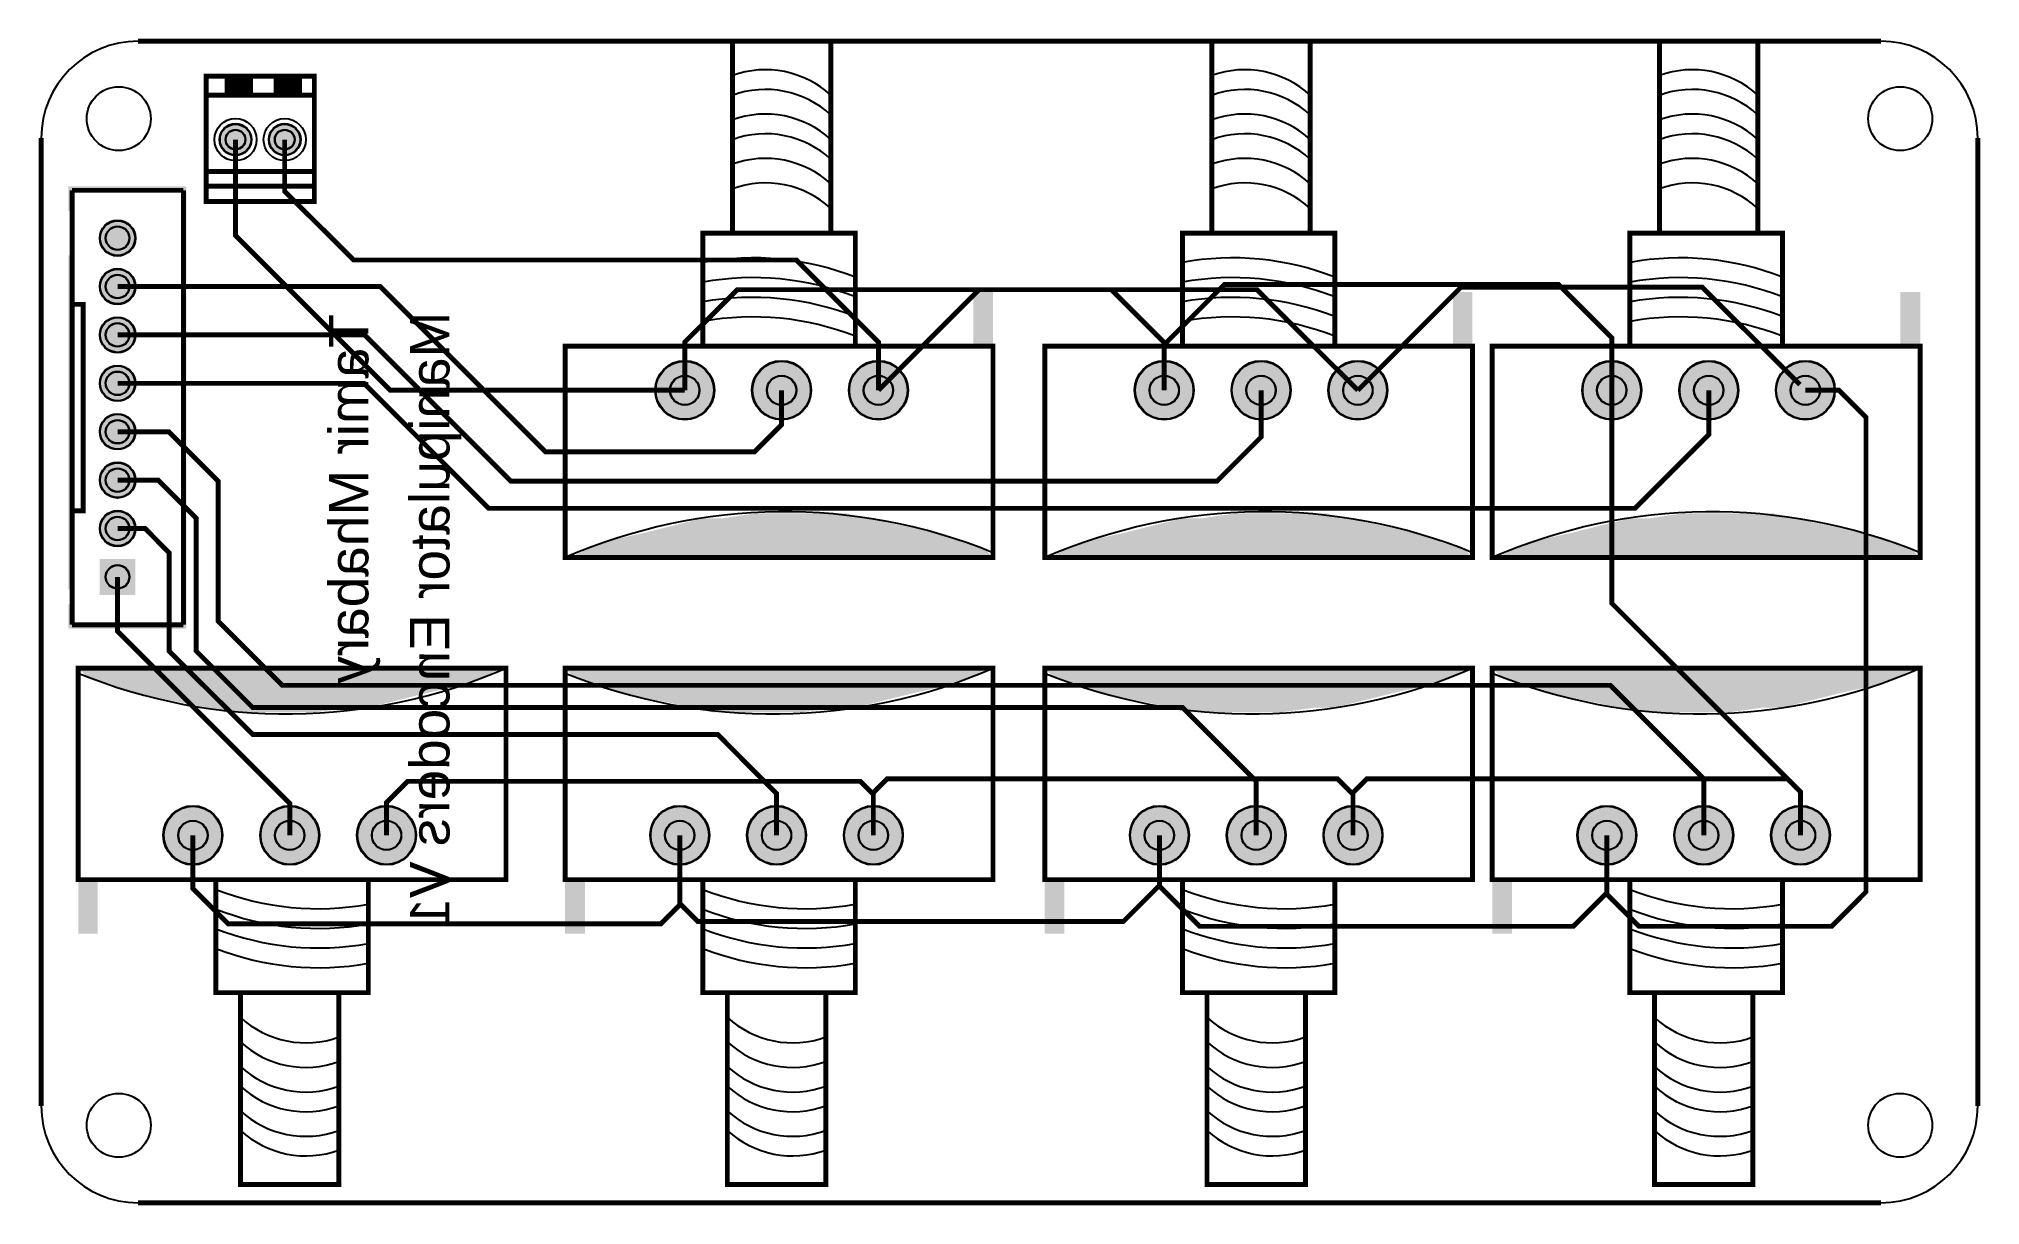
# Model space of a CAD drawing. Header units: millimetres. Extents: x 0 to 100, y -60 to 0.
import ezdxf

# ---------------------------------------------------------------- set-up
doc = ezdxf.new("R2010")
doc.units = ezdxf.units.MM
for name, color, linetype, true_color in [('BoardOutLine', 7, 'Continuous', 0xff00ff), ('BottomLayer', 7, 'Continuous', 0x0000ff), ('BottomSolderMaskLayer', 7, 'Continuous', 0xaa00ff), ('Document', 7, 'Continuous', 0xffffff), ('Multi-Layer', 7, 'Continuous', 0xc0c0c0), ('TopLayer', 7, 'Continuous', 0xff0000), ('TopSilkLayer', 7, 'Continuous', 0xffcc00), ('TopSolderMaskLayer', 7, 'Continuous', 0x800080)]:
    doc.layers.add(name, color=color, linetype=linetype, true_color=true_color)
doc.styles.get("Standard").update_dxf_attribs({"font": 'arial.ttf'})

msp = doc.modelspace()

# ---------------------------------------------------------------- hatches: boundary and pattern name
at = {"layer": 'BottomSolderMaskLayer'}
for points in [[(9.21, -5.08, 1), (10.86, -5.08, 1)], [(11.75, -5.08, 1), (13.4, -5.08, 1)], [(3.01, -10.17, 1), (4.86, -10.17, 1)], [(3.01, -12.67, 1), (4.86, -12.67, 1)], [(3.01, -15.17, 1), (4.86, -15.17, 1)], [(3.01, -17.67, 1), (4.86, -17.67, 1)], [(31.7, -18.03, 1), (34.75, -18.03, 1)], [(36.7, -18.03, 1), (39.75, -18.03, 1)], [(41.7, -18.03, 1), (44.75, -18.03, 1)], [(56.47, -18.03, 1), (59.52, -18.03, 1)], [(61.47, -18.03, 1), (64.52, -18.03, 1)], [(66.47, -18.03, 1), (69.52, -18.03, 1)], [(79.58, -18.03, 1), (82.63, -18.03, 1)], [(84.58, -18.03, 1), (87.63, -18.03, 1)], [(89.58, -18.03, 1), (92.63, -18.03, 1)], [(3.01, -20.17, 1), (4.86, -20.17, 1)], [(3.01, -22.67, 1), (4.86, -22.67, 1)], [(3.01, -25.17, 1), (4.86, -25.17, 1)], [(3.01, -28.6), (3.01, -26.75), (4.86, -26.75), (4.86, -28.6)], [(6.3, -41.02, 1), (9.35, -41.02, 1)], [(11.3, -41.02, 1), (14.35, -41.02, 1)], [(16.3, -41.02, 1), (19.35, -41.02, 1)], [(31.45, -41.02, 1), (34.5, -41.02, 1)], [(36.45, -41.02, 1), (39.5, -41.02, 1)], [(41.45, -41.02, 1), (44.5, -41.02, 1)], [(56.21, -41.02, 1), (59.26, -41.02, 1)], [(61.21, -41.02, 1), (64.26, -41.02, 1)], [(66.21, -41.02, 1), (69.26, -41.02, 1)], [(79.33, -41.02, 1), (82.38, -41.02, 1)], [(84.33, -41.02, 1), (87.38, -41.02, 1)], [(89.33, -41.02, 1), (92.38, -41.02, 1)]]:
    msp.add_hatch(color=256, dxfattribs=at).paths.add_polyline_path(points)
at = {"layer": 'Document'}
for points in [[(9.65, -1.77), (9.65, -2.79), (10.8, -2.79), (10.8, -1.77)], [(12.19, -1.77), (12.19, -2.79), (13.34, -2.79), (13.34, -1.77)], [(8.64, -6.85), (13.97, -6.85), (13.97, -6.6), (8.64, -6.6)], [(1.4, -7.49), (1.4, -8.76), (1.65, -8.76), (1.65, -7.49)], [(1.65, -7.49), (7.49, -7.49), (7.49, -7.75), (1.65, -7.75)], [(7.24, -7.75), (7.24, -30.35), (7.49, -30.35), (7.49, -7.75)], [(8.64, -7.36), (13.97, -7.36), (13.97, -7.62), (8.64, -7.62)], [(1.65, -11.05), (1.65, -28.32), (1.4, -28.32), (1.4, -11.05)], [(1.65, -30.35), (1.4, -30.35), (1.4, -29.08), (1.65, -29.08)], [(7.24, -30.1), (1.65, -30.1), (1.65, -30.35), (7.24, -30.35)]]:
    msp.add_hatch(color=256, dxfattribs=at).paths.add_polyline_path(points)
at = {"layer": 'Multi-Layer'}
for points in [[(9.23, -5.08, 1), (10.83, -5.08, 1)], [(11.77, -5.08, 1), (13.37, -5.08, 1)], [(3.04, -10.17, 1), (4.84, -10.17, 1)], [(3.04, -12.67, 1), (4.84, -12.67, 1)], [(3.04, -15.17, 1), (4.84, -15.17, 1)], [(3.04, -17.67, 1), (4.84, -17.67, 1)], [(31.73, -18.03, 1), (34.73, -18.03, 1)], [(36.73, -18.03, 1), (39.73, -18.03, 1)], [(41.73, -18.03, 1), (44.73, -18.03, 1)], [(56.49, -18.03, 1), (59.49, -18.03, 1)], [(61.49, -18.03, 1), (64.49, -18.03, 1)], [(66.49, -18.03, 1), (69.49, -18.03, 1)], [(79.6, -18.03, 1), (82.6, -18.03, 1)], [(84.61, -18.03, 1), (87.61, -18.03, 1)], [(89.6, -18.03, 1), (92.6, -18.03, 1)], [(3.04, -20.17, 1), (4.84, -20.17, 1)], [(3.04, -22.67, 1), (4.84, -22.67, 1)], [(3.04, -25.17, 1), (4.84, -25.17, 1)], [(3.04, -28.57), (3.04, -26.77), (4.84, -26.77), (4.84, -28.57)], [(6.33, -41.02, 1), (9.33, -41.02, 1)], [(11.33, -41.02, 1), (14.33, -41.02, 1)], [(16.33, -41.02, 1), (19.33, -41.02, 1)], [(31.47, -41.02, 1), (34.47, -41.02, 1)], [(36.47, -41.02, 1), (39.47, -41.02, 1)], [(41.47, -41.02, 1), (44.47, -41.02, 1)], [(56.24, -41.02, 1), (59.24, -41.02, 1)], [(61.24, -41.02, 1), (64.24, -41.02, 1)], [(66.24, -41.02, 1), (69.24, -41.02, 1)], [(79.35, -41.02, 1), (82.35, -41.02, 1)], [(84.35, -41.02, 1), (87.35, -41.02, 1)], [(89.35, -41.02, 1), (92.35, -41.02, 1)]]:
    msp.add_hatch(color=256, dxfattribs=at).paths.add_polyline_path(points)
at = {"layer": 'TopSilkLayer'}
for points in [[(49.15, -15.75), (49.15, -12.95), (48.13, -12.95), (48.13, -15.75)], [(73.91, -15.75), (73.91, -12.95), (72.9, -12.95), (72.9, -15.75)], [(97.03, -15.75), (97.03, -12.95), (96.01, -12.95), (96.01, -15.75)], [(49.15, -26.67), (48.64, -26.16), (47.63, -25.91), (46.36, -25.4), (43.82, -24.89), (41.53, -24.38), (38.99, -24.38), (36.96, -24.38), (35.18, -24.64), (34.16, -24.64), (31.12, -25.4), (28.83, -25.91), (27.31, -26.67)], [(73.91, -26.67), (73.41, -26.16), (72.39, -25.91), (71.12, -25.4), (68.58, -24.89), (66.29, -24.38), (63.75, -24.38), (61.72, -24.38), (59.94, -24.64), (58.93, -24.64), (55.88, -25.4), (53.59, -25.91), (52.07, -26.67)], [(97.03, -26.67), (96.52, -26.16), (95.5, -25.91), (94.23, -25.4), (91.69, -24.89), (89.41, -24.38), (86.87, -24.38), (84.84, -24.38), (83.06, -24.64), (82.04, -24.64), (78.99, -25.4), (76.71, -25.91), (75.18, -26.67)], [(1.91, -32.39), (2.41, -32.89), (3.43, -33.15), (4.7, -33.66), (7.24, -34.16), (9.53, -34.67), (12.07, -34.67), (14.1, -34.67), (15.88, -34.42), (16.89, -34.42), (19.94, -33.66), (22.23, -33.15), (23.75, -32.39)], [(27.05, -32.39), (27.56, -32.89), (28.58, -33.15), (29.85, -33.66), (32.39, -34.16), (34.67, -34.67), (37.21, -34.67), (39.24, -34.67), (41.02, -34.42), (42.04, -34.42), (45.09, -33.66), (47.37, -33.15), (48.9, -32.39)], [(51.82, -32.39), (52.32, -32.89), (53.34, -33.15), (54.61, -33.66), (57.15, -34.16), (59.44, -34.67), (61.98, -34.67), (64.01, -34.67), (65.79, -34.42), (66.8, -34.42), (69.85, -33.66), (72.14, -33.15), (73.66, -32.39)], [(74.93, -32.39), (75.44, -32.89), (76.45, -33.15), (77.72, -33.66), (80.26, -34.16), (82.55, -34.67), (85.09, -34.67), (87.12, -34.67), (88.9, -34.42), (89.92, -34.42), (92.96, -33.66), (95.25, -33.15), (96.77, -32.39)], [(1.91, -43.31), (1.91, -46.1), (2.92, -46.1), (2.92, -43.31)], [(27.05, -43.31), (27.05, -46.1), (28.07, -46.1), (28.07, -43.31)], [(51.82, -43.31), (51.82, -46.1), (52.83, -46.1), (52.83, -43.31)], [(74.93, -43.31), (74.93, -46.1), (75.95, -46.1), (75.95, -43.31)]]:
    msp.add_hatch(color=256, dxfattribs=at).paths.add_polyline_path(points)
at = {"layer": 'TopSolderMaskLayer'}
for points in [[(9.21, -5.08, 1), (10.86, -5.08, 1)], [(11.75, -5.08, 1), (13.4, -5.08, 1)], [(3.01, -10.17, 1), (4.86, -10.17, 1)], [(3.01, -12.67, 1), (4.86, -12.67, 1)], [(3.01, -15.17, 1), (4.86, -15.17, 1)], [(3.01, -17.67, 1), (4.86, -17.67, 1)], [(31.7, -18.03, 1), (34.75, -18.03, 1)], [(36.7, -18.03, 1), (39.75, -18.03, 1)], [(41.7, -18.03, 1), (44.75, -18.03, 1)], [(56.47, -18.03, 1), (59.52, -18.03, 1)], [(61.47, -18.03, 1), (64.52, -18.03, 1)], [(66.47, -18.03, 1), (69.52, -18.03, 1)], [(79.58, -18.03, 1), (82.63, -18.03, 1)], [(84.58, -18.03, 1), (87.63, -18.03, 1)], [(89.58, -18.03, 1), (92.63, -18.03, 1)], [(3.01, -20.17, 1), (4.86, -20.17, 1)], [(3.01, -22.67, 1), (4.86, -22.67, 1)], [(3.01, -25.17, 1), (4.86, -25.17, 1)], [(3.01, -28.6), (3.01, -26.75), (4.86, -26.75), (4.86, -28.6)], [(6.3, -41.02, 1), (9.35, -41.02, 1)], [(11.3, -41.02, 1), (14.35, -41.02, 1)], [(16.3, -41.02, 1), (19.35, -41.02, 1)], [(31.45, -41.02, 1), (34.5, -41.02, 1)], [(36.45, -41.02, 1), (39.5, -41.02, 1)], [(41.45, -41.02, 1), (44.5, -41.02, 1)], [(56.21, -41.02, 1), (59.26, -41.02, 1)], [(61.21, -41.02, 1), (64.26, -41.02, 1)], [(66.21, -41.02, 1), (69.26, -41.02, 1)], [(79.33, -41.02, 1), (82.38, -41.02, 1)], [(84.33, -41.02, 1), (87.38, -41.02, 1)], [(89.33, -41.02, 1), (92.38, -41.02, 1)]]:
    msp.add_hatch(color=256, dxfattribs=at).paths.add_polyline_path(points)

# ---------------------------------------------------------------- linework, layer by layer
at = {"layer": 'BoardOutLine', "const_width": 0.254}
for points in [[(5, 0), (95, 0)], [(0, -55), (0, -5)], [(100, -5), (100, -55)], [(95, -60), (5, -60)]]:
    msp.add_lwpolyline(points, dxfattribs=at)
at = {"layer": 'BoardOutLine'}
for centre, start, end in [((5, -5), 90, 180), ((95, -5), 0, 90), ((5, -55), 180, 270), ((95, -55), 270, 0)]:
    msp.add_arc(centre, 5, start, end, dxfattribs=at)
at = {"layer": 'BottomLayer', "const_width": 0.254}
for points in [[(10.03, -5.08), (10.03, -10.03), (18.03, -18.03), (33.23, -18.03)], [(33.23, -18.03), (33.23, -15.54), (35.94, -12.83), (55.25, -12.83), (57.99, -15.57), (57.99, -18.03)], [(57.99, -18.03), (57.99, -15.67), (61.09, -12.57), (78.36, -12.57), (81.1, -15.32), (81.1, -18.03)], [(81.1, -18.03), (81.1, -29.03), (90.85, -38.78), (90.85, -41.02)], [(42.97, -41.02), (42.97, -38.81), (43.69, -38.1), (66.93, -38.1), (67.74, -38.91), (67.74, -41.02)], [(90.85, -41.02), (90.85, -38.78), (90.17, -38.1), (68.45, -38.1), (67.74, -38.81), (67.74, -41.02)], [(42.97, -41.02), (42.97, -38.91), (42.29, -38.23), (18.92, -38.23), (17.83, -39.32), (17.83, -41.02)]]:
    msp.add_lwpolyline(points, dxfattribs=at)
at = {"layer": 'BottomSolderMaskLayer'}
for centre, radius in [((10.03, -5.08), 0.825), ((10.03, -5.08), 0.516), ((12.57, -5.08), 0.825), ((12.57, -5.08), 0.516), ((3.94, -10.17), 0.925), ((3.94, -10.17), 0.617), ((3.94, -12.67), 0.925), ((3.94, -12.67), 0.617), ((3.94, -15.17), 0.925), ((3.94, -15.17), 0.617), ((3.94, -17.67), 0.925), ((33.23, -18.03), 1.53), ((38.23, -18.03), 1.53), ((43.23, -18.03), 1.53), ((57.99, -18.03), 1.53), ((62.99, -18.03), 1.53), ((67.99, -18.03), 1.53), ((81.1, -18.03), 1.53), ((86.11, -18.03), 1.53), ((91.1, -18.03), 1.53), ((3.94, -17.67), 0.617), ((33.23, -18.03), 0.763), ((38.23, -18.03), 0.763), ((43.23, -18.03), 0.763), ((57.99, -18.03), 0.763), ((62.99, -18.03), 0.763), ((67.99, -18.03), 0.763), ((81.1, -18.03), 0.763), ((86.11, -18.03), 0.763), ((91.1, -18.03), 0.763), ((3.94, -20.17), 0.925), ((3.94, -20.17), 0.617), ((3.94, -22.67), 0.925), ((3.94, -22.67), 0.617), ((3.94, -25.17), 0.925), ((3.94, -25.17), 0.617), ((3.94, -27.67), 0.617), ((7.83, -41.02), 1.53), ((12.83, -41.02), 1.53), ((17.83, -41.02), 1.53), ((32.97, -41.02), 1.53), ((37.97, -41.02), 1.53), ((42.97, -41.02), 1.53), ((57.74, -41.02), 1.53), ((62.74, -41.02), 1.53), ((67.74, -41.02), 1.53), ((80.85, -41.02), 1.53), ((85.85, -41.02), 1.53), ((90.85, -41.02), 1.53), ((7.83, -41.02), 0.763), ((12.83, -41.02), 0.763), ((17.83, -41.02), 0.763), ((32.97, -41.02), 0.763), ((37.97, -41.02), 0.763), ((42.97, -41.02), 0.763), ((57.74, -41.02), 0.763), ((62.74, -41.02), 0.763), ((67.74, -41.02), 0.763), ((80.85, -41.02), 0.763), ((85.85, -41.02), 0.763), ((90.85, -41.02), 0.763)]:
    msp.add_circle(centre, radius, dxfattribs=at)
at = {"layer": 'Multi-Layer'}
for centre, radius in [((4, -4), 1.65), ((96, -4), 1.65), ((10.03, -5.08), 0.8), ((10.03, -5.08), 0.5), ((12.57, -5.08), 0.8), ((12.57, -5.08), 0.5), ((3.94, -10.17), 0.9), ((3.94, -10.17), 0.6), ((3.94, -12.67), 0.9), ((3.94, -12.67), 0.6), ((3.94, -15.17), 0.9), ((3.94, -15.17), 0.6), ((3.94, -17.67), 0.9), ((33.23, -18.03), 1.5), ((38.23, -18.03), 1.5), ((43.23, -18.03), 1.5), ((57.99, -18.03), 1.5), ((62.99, -18.03), 1.5), ((67.99, -18.03), 1.5), ((81.1, -18.03), 1.5), ((86.11, -18.03), 1.5), ((91.1, -18.03), 1.5), ((3.94, -17.67), 0.6), ((33.23, -18.03), 0.75), ((38.23, -18.03), 0.75), ((43.23, -18.03), 0.75), ((57.99, -18.03), 0.75), ((62.99, -18.03), 0.75), ((67.99, -18.03), 0.75), ((81.1, -18.03), 0.75), ((86.11, -18.03), 0.75), ((91.1, -18.03), 0.75), ((3.94, -20.17), 0.9), ((3.94, -20.17), 0.6), ((3.94, -22.67), 0.9), ((3.94, -22.67), 0.6), ((3.94, -25.17), 0.9), ((3.94, -25.17), 0.6), ((3.94, -27.67), 0.6), ((7.83, -41.02), 1.5), ((12.83, -41.02), 1.5), ((17.83, -41.02), 1.5), ((32.97, -41.02), 1.5), ((37.97, -41.02), 1.5), ((42.97, -41.02), 1.5), ((57.74, -41.02), 1.5), ((62.74, -41.02), 1.5), ((67.74, -41.02), 1.5), ((80.85, -41.02), 1.5), ((85.85, -41.02), 1.5), ((90.85, -41.02), 1.5), ((7.83, -41.02), 0.75), ((12.83, -41.02), 0.75), ((17.83, -41.02), 0.75), ((32.97, -41.02), 0.75), ((37.97, -41.02), 0.75), ((42.97, -41.02), 0.75), ((57.74, -41.02), 0.75), ((62.74, -41.02), 0.75), ((67.74, -41.02), 0.75), ((80.85, -41.02), 0.75), ((85.85, -41.02), 0.75), ((90.85, -41.02), 0.75), ((4, -56), 1.65), ((96, -56), 1.65)]:
    msp.add_circle(centre, radius, dxfattribs=at)
at = {"layer": 'TopLayer', "const_width": 0.254}
for points in [[(43.23, -18.03), (43.23, -15.54), (38.99, -11.3), (16.13, -11.3), (12.57, -7.75), (12.57, -5.08)], [(3.94, -12.67), (17.5, -12.67), (26.04, -21.21), (36.83, -21.21), (38.23, -19.81), (38.23, -18.03)], [(43.23, -18.03), (48.43, -12.83), (62.78, -12.83), (67.99, -18.03)], [(67.99, -18.03), (73.32, -12.7), (85.77, -12.7), (90.82, -17.74)], [(3.94, -15.17), (16.7, -15.17), (24.26, -22.73), (60.71, -22.73), (62.99, -20.45), (62.99, -18.03)], [(3.94, -17.67), (16.66, -17.67), (23.11, -24.13), (82.3, -24.13), (86.11, -20.32), (86.11, -18.03)], [(80.85, -41.02), (80.85, -44.07), (82.5, -45.72), (92.46, -45.72), (94.23, -43.94), (94.23, -19.43), (92.84, -18.03), (91.1, -18.03)], [(3.94, -20.17), (6.58, -20.17), (9.14, -22.73), (9.14, -29.97), (12.45, -33.27), (81.03, -33.27), (85.85, -38.1), (85.85, -41.02)], [(3.94, -22.67), (6.04, -22.67), (8, -24.64), (8, -31.5), (10.92, -34.42), (58.93, -34.42), (62.74, -38.23), (62.74, -41.02)], [(3.94, -25.17), (5.36, -25.17), (6.6, -26.42), (6.6, -31.5), (10.92, -35.81), (34.93, -35.81), (37.97, -38.86), (37.97, -41.02)], [(3.94, -27.67), (3.94, -30.48), (12.83, -39.37), (12.83, -41.02)], [(32.97, -41.02), (32.97, -44.62), (32, -45.59), (9.65, -45.59), (7.83, -43.77), (7.83, -41.02)], [(57.74, -41.02), (57.74, -43.61), (55.88, -45.47), (33.91, -45.47), (32.97, -44.53), (32.97, -41.02)], [(80.85, -41.02), (80.85, -43.99), (79.12, -45.72), (59.82, -45.72), (57.74, -43.64), (57.74, -41.02)]]:
    msp.add_lwpolyline(points, dxfattribs=at)
at = {"layer": 'TopSilkLayer', "const_width": 0.254}
for points in [[(40.01, -9.91), (40.77, -9.91), (40.77, 0), (35.69, 0), (35.69, -9.91), (36.45, -9.91)], [(64.77, -9.91), (65.53, -9.91), (65.53, 0), (60.45, 0), (60.45, -9.91), (61.21, -9.91)], [(87.88, -9.91), (88.65, -9.91), (88.65, 0), (83.57, 0), (83.57, -9.91), (84.33, -9.91)], [(9.59, -2.79), (9.59, -1.9)], [(10.8, -1.9), (10.8, -2.79)], [(12.13, -2.79), (12.13, -1.9)], [(13.34, -1.9), (13.34, -2.79)], [(8.51, -2.79), (14.1, -2.79)], [(8.51, -6.73), (14.1, -6.73)], [(1.59, -7.7), (1.59, -30.14)], [(7.34, -7.7), (1.59, -7.7)], [(7.34, -30.14), (7.34, -7.7)], [(8.51, -7.49), (14.1, -7.49)], [(40.77, -15.75), (42.04, -15.75), (42.04, -9.91), (34.16, -9.91), (34.16, -15.75), (35.69, -15.75)], [(65.53, -15.75), (66.8, -15.75), (66.8, -9.91), (58.93, -9.91), (58.93, -15.75), (60.45, -15.75)], [(88.65, -15.75), (89.92, -15.75), (89.92, -9.91), (82.04, -9.91), (82.04, -15.75), (83.57, -15.75)], [(1.65, -13.59), (2.16, -13.59), (2.16, -24.26), (1.65, -24.26), (1.65, -24.26)], [(1.59, -30.14), (7.34, -30.14)], [(10.29, -43.31), (9.02, -43.31), (9.02, -49.15), (16.89, -49.15), (16.89, -43.31), (15.37, -43.31)], [(35.43, -43.31), (34.16, -43.31), (34.16, -49.15), (42.04, -49.15), (42.04, -43.31), (40.51, -43.31)], [(60.2, -43.31), (58.93, -43.31), (58.93, -49.15), (66.8, -49.15), (66.8, -43.31), (65.28, -43.31)], [(83.31, -43.31), (82.04, -43.31), (82.04, -49.15), (89.92, -49.15), (89.92, -43.31), (88.39, -43.31)], [(11.05, -49.15), (10.29, -49.15), (10.29, -59.06), (15.37, -59.06), (15.37, -49.15), (14.61, -49.15)], [(36.2, -49.15), (35.43, -49.15), (35.43, -59.06), (40.51, -59.06), (40.51, -49.15), (39.75, -49.15)], [(60.96, -49.15), (60.2, -49.15), (60.2, -59.06), (65.28, -59.06), (65.28, -49.15), (64.52, -49.15)], [(84.07, -49.15), (83.31, -49.15), (83.31, -59.06), (88.39, -59.06), (88.39, -49.15), (87.63, -49.15)]]:
    msp.add_lwpolyline(points, dxfattribs=at)
for points in [[(8.51, -1.8), (14.1, -1.8), (14.1, -8.28), (8.51, -8.28), (8.51, -1.8)], [(38.48, -26.67), (27.05, -26.67), (27.05, -18.54), (27.05, -15.75), (49.15, -15.75), (49.15, -26.67), (38.48, -26.67)], [(63.25, -26.67), (51.82, -26.67), (51.82, -18.54), (51.82, -15.75), (73.91, -15.75), (73.91, -26.67), (63.25, -26.67)], [(86.36, -26.67), (74.93, -26.67), (74.93, -18.54), (74.93, -15.75), (97.03, -15.75), (97.03, -26.67), (86.36, -26.67)], [(12.57, -32.39), (24, -32.39), (24, -40.51), (24, -43.31), (1.91, -43.31), (1.91, -32.39), (12.57, -32.39)], [(37.72, -32.39), (49.15, -32.39), (49.15, -40.51), (49.15, -43.31), (27.05, -43.31), (27.05, -32.39), (37.72, -32.39)], [(62.48, -32.39), (73.91, -32.39), (73.91, -40.51), (73.91, -43.31), (51.82, -43.31), (51.82, -32.39), (62.48, -32.39)], [(85.6, -32.39), (97.03, -32.39), (97.03, -40.51), (97.03, -43.31), (74.93, -43.31), (74.93, -32.39), (85.6, -32.39)]]:
    msp.add_lwpolyline(points, close=True, dxfattribs=at)
at = {"layer": 'TopSilkLayer'}
for centre in [(10.03, -5.08), (12.57, -5.08)]:
    msp.add_circle(centre, 1.09, dxfattribs=at)
for centre, radius, start, end in [((37.4, -6.44), 4.97, 47.265, 110.1151), ((62.16, -6.44), 4.97, 47.265, 110.1151), ((85.27, -6.44), 4.97, 47.265, 110.1151), ((37.4, -7.46), 4.97, 47.265, 110.1151), ((62.16, -7.46), 4.97, 47.265, 110.1151), ((85.27, -7.46), 4.97, 47.265, 110.1151), ((37.4, -8.73), 4.97, 47.265, 110.1151), ((62.16, -8.73), 4.97, 47.265, 110.1151), ((85.27, -8.73), 4.97, 47.265, 110.1151), ((37.4, -9.75), 4.97, 47.265, 110.1151), ((62.16, -9.75), 4.97, 47.265, 110.1151), ((85.27, -9.75), 4.97, 47.265, 110.1151), ((37.4, -11.02), 4.97, 47.265, 110.1151), ((62.16, -11.02), 4.97, 47.265, 110.1151), ((85.27, -11.02), 4.97, 47.265, 110.1151), ((37.4, -12.29), 4.97, 47.2657, 110.1144), ((62.16, -12.29), 4.97, 47.2657, 110.1144), ((85.27, -12.29), 4.97, 47.2657, 110.1144), ((36.76, -25.67), 14.48, 68.6184, 100.3265), ((61.52, -25.67), 14.48, 68.6184, 100.3265), ((84.64, -25.67), 14.48, 68.6184, 100.3265), ((36.76, -26.69), 14.48, 68.6184, 100.3265), ((61.52, -26.69), 14.48, 68.6184, 100.3265), ((84.64, -26.69), 14.48, 68.6184, 100.3265), ((36.76, -27.71), 14.48, 68.6184, 100.3265), ((61.52, -27.71), 14.48, 68.6184, 100.3265), ((84.64, -27.71), 14.48, 68.6184, 100.3265), ((36.76, -28.72), 14.48, 68.6177, 100.3272), ((61.52, -28.72), 14.48, 68.6177, 100.3272), ((84.64, -28.72), 14.48, 68.6177, 100.3272), ((38.4, -52.74), 28.43, 67.7895, 113.5276), ((63.17, -52.74), 28.43, 67.7895, 113.5276), ((86.28, -52.74), 28.43, 67.7895, 113.5276), ((12.65, -6.32), 28.43, 247.7895, 293.5276), ((37.8, -6.32), 28.43, 247.7895, 293.5276), ((62.56, -6.32), 28.43, 247.7895, 293.5276), ((85.68, -6.32), 28.43, 247.7895, 293.5276), ((14.3, -30.33), 14.48, 248.6177, 280.3272), ((39.44, -30.33), 14.48, 248.6177, 280.3272), ((64.21, -30.33), 14.48, 248.6177, 280.3272), ((87.32, -30.33), 14.48, 248.6177, 280.3272), ((14.3, -31.35), 14.48, 248.6184, 280.3265), ((39.44, -31.35), 14.48, 248.6184, 280.3265), ((64.21, -31.35), 14.48, 248.6184, 280.3265), ((87.32, -31.35), 14.48, 248.6184, 280.3265), ((14.3, -32.36), 14.48, 248.6184, 280.3265), ((39.44, -32.36), 14.48, 248.6184, 280.3265), ((64.21, -32.36), 14.48, 248.6184, 280.3265), ((87.32, -32.36), 14.48, 248.6184, 280.3265), ((14.3, -33.38), 14.48, 248.6184, 280.3265), ((39.44, -33.38), 14.48, 248.6184, 280.3265), ((64.21, -33.38), 14.48, 248.6184, 280.3265), ((87.32, -33.38), 14.48, 248.6184, 280.3265), ((13.66, -46.77), 4.97, 227.2657, 290.1144), ((38.8, -46.77), 4.97, 227.2657, 290.1144), ((63.57, -46.77), 4.97, 227.2657, 290.1144), ((86.68, -46.77), 4.97, 227.2657, 290.1144), ((13.66, -48.04), 4.97, 227.265, 290.1151), ((38.8, -48.04), 4.97, 227.265, 290.1151), ((63.57, -48.04), 4.97, 227.265, 290.1151), ((86.68, -48.04), 4.97, 227.265, 290.1151), ((13.66, -49.31), 4.97, 227.265, 290.1151), ((38.8, -49.31), 4.97, 227.265, 290.1151), ((63.57, -49.31), 4.97, 227.265, 290.1151), ((86.68, -49.31), 4.97, 227.265, 290.1151), ((13.66, -50.33), 4.97, 227.265, 290.1151), ((38.8, -50.33), 4.97, 227.265, 290.1151), ((63.57, -50.33), 4.97, 227.265, 290.1151), ((86.68, -50.33), 4.97, 227.265, 290.1151), ((13.66, -51.6), 4.97, 227.265, 290.1151), ((38.8, -51.6), 4.97, 227.265, 290.1151), ((63.57, -51.6), 4.97, 227.265, 290.1151), ((86.68, -51.6), 4.97, 227.265, 290.1151), ((13.66, -52.61), 4.97, 227.265, 290.1151), ((38.8, -52.61), 4.97, 227.265, 290.1151), ((63.57, -52.61), 4.97, 227.265, 290.1151), ((86.68, -52.61), 4.97, 227.265, 290.1151)]:
    msp.add_arc(centre, radius, start, end, dxfattribs=at)
at = {"layer": 'TopSolderMaskLayer'}
for centre, radius in [((10.03, -5.08), 0.825), ((10.03, -5.08), 0.516), ((12.57, -5.08), 0.825), ((12.57, -5.08), 0.516), ((3.94, -10.17), 0.925), ((3.94, -10.17), 0.617), ((3.94, -12.67), 0.925), ((3.94, -12.67), 0.617), ((3.94, -15.17), 0.925), ((3.94, -15.17), 0.617), ((3.94, -17.67), 0.925), ((33.23, -18.03), 1.53), ((38.23, -18.03), 1.53), ((43.23, -18.03), 1.53), ((57.99, -18.03), 1.53), ((62.99, -18.03), 1.53), ((67.99, -18.03), 1.53), ((81.1, -18.03), 1.53), ((86.11, -18.03), 1.53), ((91.1, -18.03), 1.53), ((3.94, -17.67), 0.617), ((33.23, -18.03), 0.763), ((38.23, -18.03), 0.763), ((43.23, -18.03), 0.763), ((57.99, -18.03), 0.763), ((62.99, -18.03), 0.763), ((67.99, -18.03), 0.763), ((81.1, -18.03), 0.763), ((86.11, -18.03), 0.763), ((91.1, -18.03), 0.763), ((3.94, -20.17), 0.925), ((3.94, -20.17), 0.617), ((3.94, -22.67), 0.925), ((3.94, -22.67), 0.617), ((3.94, -25.17), 0.925), ((3.94, -25.17), 0.617), ((3.94, -27.67), 0.617), ((7.83, -41.02), 1.53), ((12.83, -41.02), 1.53), ((17.83, -41.02), 1.53), ((32.97, -41.02), 1.53), ((37.97, -41.02), 1.53), ((42.97, -41.02), 1.53), ((57.74, -41.02), 1.53), ((62.74, -41.02), 1.53), ((67.74, -41.02), 1.53), ((80.85, -41.02), 1.53), ((85.85, -41.02), 1.53), ((90.85, -41.02), 1.53), ((7.83, -41.02), 0.763), ((12.83, -41.02), 0.763), ((17.83, -41.02), 0.763), ((32.97, -41.02), 0.763), ((37.97, -41.02), 0.763), ((42.97, -41.02), 0.763), ((57.74, -41.02), 0.763), ((62.74, -41.02), 0.763), ((67.74, -41.02), 0.763), ((80.85, -41.02), 0.763), ((85.85, -41.02), 0.763), ((90.85, -41.02), 0.763)]:
    msp.add_circle(centre, radius, dxfattribs=at)

# ---------------------------------------------------------------- texts
at = {"layer": 'BottomSilkLayer', "text_generation_flag": 2}
for s, p in [('Tamir Mhabary', (16.89, -14.1)), ('Manipulator Encoders V1', (21.08, -13.97))]:
    msp.add_text(s, height=2.032, rotation=90, dxfattribs=at).set_placement(p)

doc.saveas('drawing.dxf')
